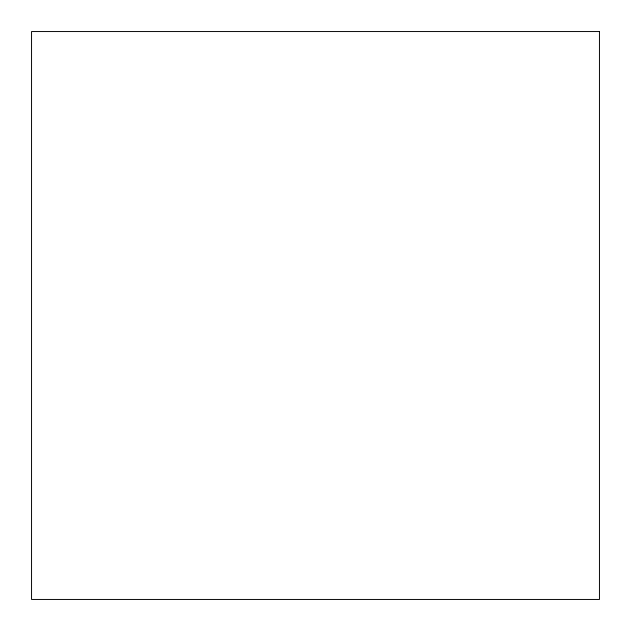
<?xml version="1.0" encoding="UTF-8"?>
<svg xmlns="http://www.w3.org/2000/svg" width="631" height="631" viewBox="0 0 631 631"><rect width="100%" height="100%" fill="white"/><g stroke="black" fill="none" stroke-linecap="round" stroke-linejoin="round"><path stroke-width="0.95" d="M599.45 31.55L31.55 31.55L31.55 599.45L599.45 599.45L599.45 31.55"/></g></svg>
